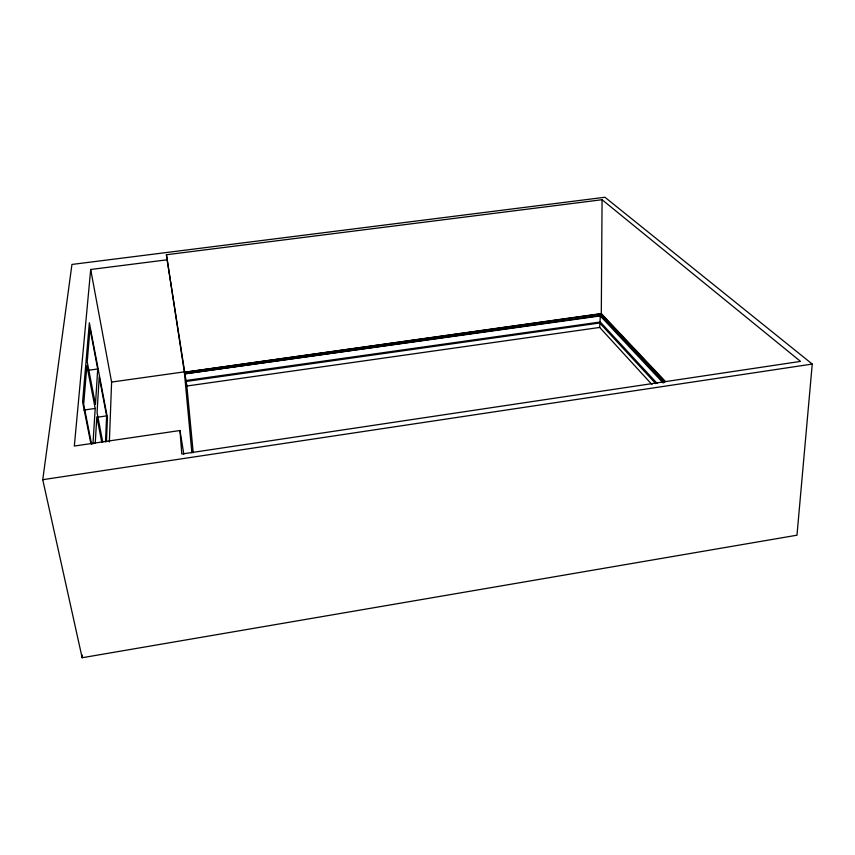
<?xml version="1.0" encoding="UTF-8"?>
<svg xmlns="http://www.w3.org/2000/svg" width="855" height="855" viewBox="0 0 855 855"><rect width="100%" height="100%" fill="white"/><g stroke="black" fill="none" stroke-linecap="round" stroke-linejoin="round"><path stroke-width="1.28" d="M651.927 384.494L599.697 327.433L600.295 315.912L185.001 373.806L600.937 315.388L664.014 382.495M600.937 315.388L600.937 313.86L184.755 372.235L601.3 313.571L665.308 381.351M601.3 314.202L602.07 199.717L166.404 254.747L184.327 371.861L191.873 452.787M109.365 441.982L111.599 382.067L90.694 269.496L166.8 259.835M106.426 441.672L107.431 417.828L89.358 322.752L82.593 401.893L90.908 443.777M105.496 441.896L106.619 415.893L99.201 376.884L97.064 412.709L102.76 442.099M95.226 443.424L96.818 416.77L101.809 442.452M82.144 657.741L42.75 479.687L71.948 264.441L604.945 197.259L812.25 364.059L796.978 535.198L82.144 657.741L82.304 655.08M92.949 444.044L95.204 408.444L86.9 365.673L83.683 404.276L91.592 444.173M97.705 368.986L95.461 404.426L87.221 361.879L89.999 328.48L97.705 368.986L88.46 370.258M90.694 269.496L74.332 446.043L179.978 430.525L183.804 454.133M42.75 479.687L812.25 364.059M97.556 417.197L106.619 415.893M83.886 410.058L95.204 408.444M599.697 327.433L186.86 386.011L166.404 254.747M111.599 382.067L184.327 371.861M602.07 199.717L800.504 361.398L181.794 454.026L179.978 430.525M600.937 313.86L664.987 381.779M600.295 315.912L663.202 382.997M657.217 383.5L600.253 322.014L186.016 380.518L186.144 381.448L599.729 322.987L655.7 383.596M186.753 384.932L193.219 452.733"/></g></svg>
